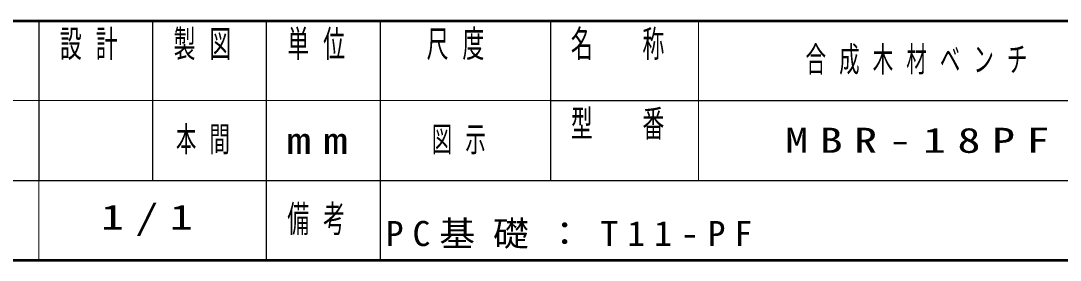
# Model space of a CAD drawing. Units: millimetres on the paper, scale 1:20. Extents: x -365 to 12, y -38 to 257.
# Drawn here: x -229.1 to -137.7, y 0 to 21 of the extents above; entities that cross this region are included whole.
import ezdxf

# ---------------------------------------------------------------- set-up
doc = ezdxf.new("R2010")
doc.units = ezdxf.units.MM
doc.layers.add('LY_1', color=7, linetype='Continuous', lineweight=25)
doc.layers.add('LY_2', color=7, linetype='Continuous', lineweight=13)
doc.styles.add('ＭＳ ゴシック', font='')
doc.styles.get('ＭＳ ゴシック').set_extended_font_data('MS Gothic')

msp = doc.modelspace()

# ---------------------------------------------------------------- linework, layer by layer
at = {"layer": 'LY_2', "lineweight": 50}
for p, q in [((-365, 21), (0, 21)), ((-365, 0), (0, 0))]:
    msp.add_line(p, q, dxfattribs=at)
at = {"layer": 'LY_2', "color": 211, "lineweight": 25}
for p, q in [((-227.5, 21), (-227.5, 7)), ((-217.5, 21), (-217.5, 7)), ((-207.5, 21), (-207.5, 0)), ((-197.5, 21), (-197.5, 7)), ((-182.5, 21), (-182.5, 7)), ((-182.5, 14), (-70, 14)), ((-237.5, 7), (0, 7))]:
    msp.add_line(p, q, dxfattribs=at)
at = {"layer": 'LY_2'}
for p, q in [((-169.5, 21), (-169.5, 7)), ((-237.5, 14), (-182.5, 14)), ((-227.5, 7), (-227.5, 0))]:
    msp.add_line(p, q, dxfattribs=at)
at = {"layer": 'LY_2', "lineweight": 25}
msp.add_line((-197.5, 7), (-197.5, 0), dxfattribs=at)

# ---------------------------------------------------------------- texts
at = {"layer": 'LY_1', "char_height": 2.199, "style": 'ＭＳ ゴシック'}
for s, insert, attachment_point in [('\\T1.64;\\W0.6;合成木材ベンチ', (-149.75, 17.5), 5), ('\\T1.64;\\W0.6;本間', (-212.5, 10.5), 5), ('\\T1.64;\\W0.6;図示', (-190, 10.5), 5), ('\\T1.5;\\W1.35;MBR-18PF', (-149.75, 10.5), 5), ('\\T1.5;\\W1.35;1/1', (-217.5, 3.5), 5), ('\\T1.5;\\W1.05;PC基礎：T11-PF', (-197, 1), 7)]:
    msp.add_mtext(s, dxfattribs=dict(at, insert=insert, attachment_point=attachment_point))
at = {"layer": 'LY_2', "color": 4, "char_height": 2.346, "style": 'ＭＳ ゴシック'}
for s, insert, attachment_point in [('\\T1.64;\\W0.6;設計', (-222.5, 20.167), 2), ('\\T1.64;\\W0.6;製図', (-212.5, 20.167), 2), ('\\T1.64;\\W0.6;単位', (-202.5, 20.167), 2), ('\\T1.64;\\W0.6;尺度', (-190.25, 20.167), 2), ('\\T1.64;\\W0.6;名\u3000称', (-176, 20.167), 2), ('\\T1.64;\\W0.6;型\u3000番', (-176, 13.167), 2), ('\\T1.5;\\W1.35;mm', (-202.5, 10.5), 5), ('\\T1.64;\\W0.6;備考', (-202.5, 3.5), 5)]:
    msp.add_mtext(s, dxfattribs=dict(at, insert=insert, attachment_point=attachment_point))

doc.saveas('drawing.dxf')
